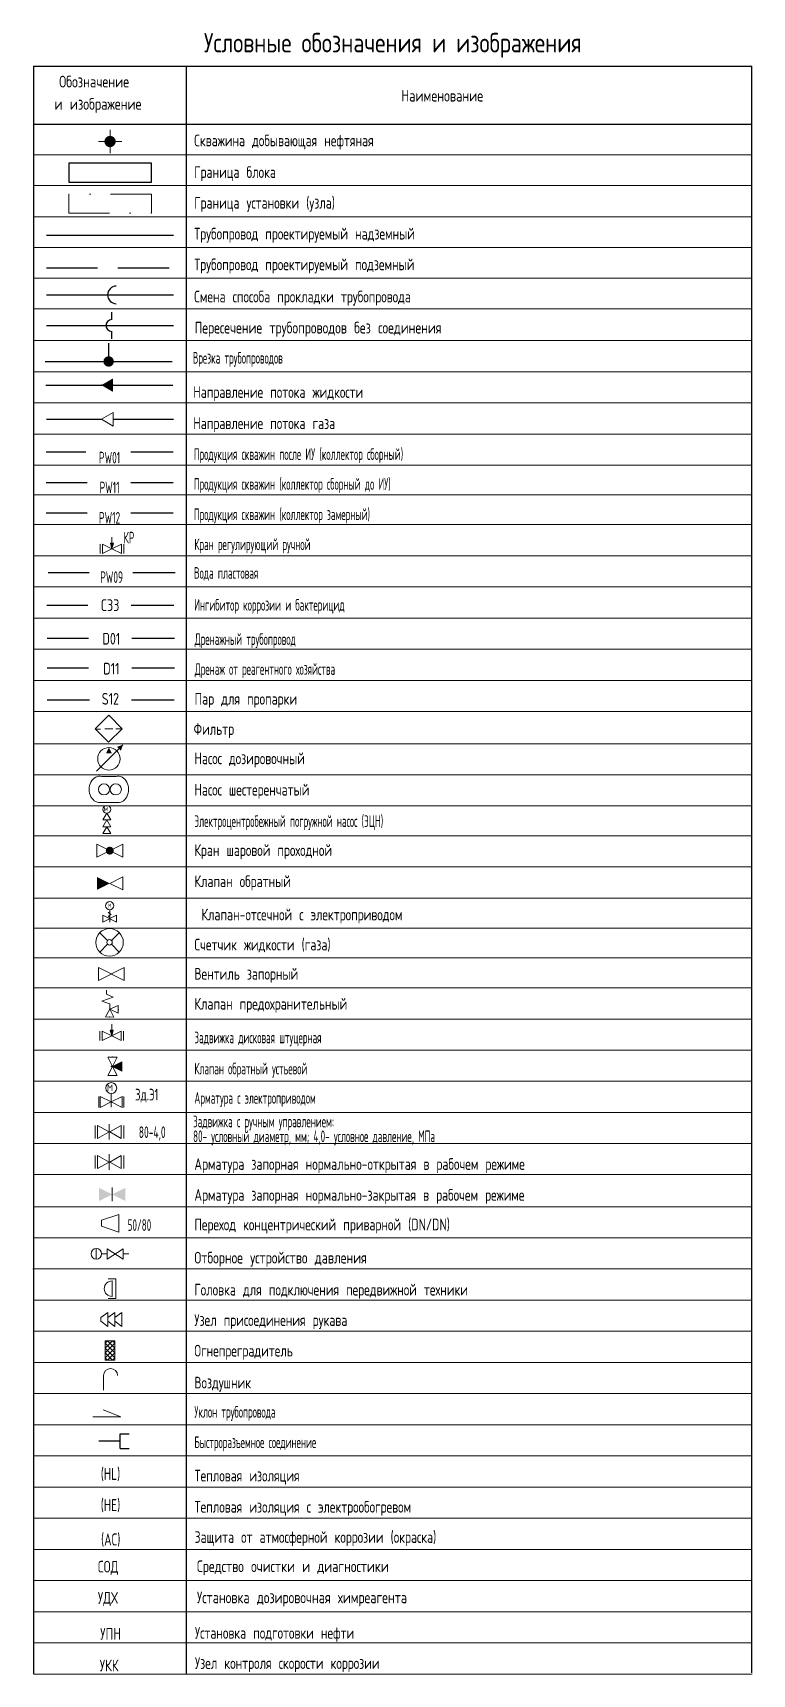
# Model space of a CAD drawing. Header units: millimetres. Extents: x -120 to 14947, y -15715 to 12770.
# Drawn here: x 1628.9 to 1813.6, y -1272.6 to -851.4 of the extents above; entities that cross this region are included whole.
import ezdxf
from ezdxf.enums import TextEntityAlignment as Align

# ---------------------------------------------------------------- set-up
doc = ezdxf.new("R2010")
doc.units = ezdxf.units.MM
doc.linetypes.add('DGN Style 3', pattern=[18.360306, 13.114504, -5.245802])
doc.linetypes.add('DGN Style 4', pattern=[20.996321, 10.491603, -5.245802, 0.013115, -5.245802])
for name, color, linetype, lineweight in [('OTP', 1, 'Continuous', 0), ('Tehnolog', 7, 'Continuous', 0), ('TO_КИПиА', 1, 'Continuous', 25), ('АТ_ЛИНСВЯЗИ_025', 5, 'Continuous', 30), ('Слой 30', 7, 'Continuous', 0)]:
    doc.layers.add(name, color=color, linetype=linetype, lineweight=lineweight)
doc.layers.add('To_dim', color=7, linetype='Continuous')
doc.styles.add('GOST 2.304', font='CS_Gost2304.shx')
doc.styles.add('Style-txt', font='txt.shx')
doc.styles.add('Гост', font='gostu.shx')

# ---------------------------------------------------------------- blocks, each defined once
blk = doc.blocks.new('SCHET')
at = {"layer": 'Tehnolog', "color": 7, "linetype": 'Continuous', "lineweight": 13}
for p, q in [((-2.49, 2.49), (-0.49, 0.49)), ((0.49, 0.49), (2.49, 2.49)), ((-2.49, -2.49), (-0.49, -0.49)), ((0.49, -0.49), (2.49, -2.49))]:
    blk.add_line(p, q, dxfattribs=at)
for radius in [3.53, 0.7]:
    blk.add_circle((0, 0), radius, dxfattribs=at)
blk = doc.blocks.new('*U60')
at = {"layer": 'Tehnolog', "color": 7, "lineweight": 13}
for p, q in [((-0.49, 2.5), (1.51, 2.5)), ((1.51, 2.5), (1.51, -2.5)), ((1.51, -2.5), (-0.49, -2.5))]:
    blk.add_line(p, q, dxfattribs=at)
at = {"layer": 'Tehnolog', "color": 7}
blk.add_line((0.51, 2), (0.51, -2), dxfattribs=at)
blk.add_arc((0.51, 0), 2, 90, 270, dxfattribs=at)
blk = doc.blocks.new('*U61')
at = {"layer": 'Tehnolog', "color": 7}
for p, q in [((-0.63, 2.5), (-1.25, 1.87)), ((0.62, 2.5), (-1.25, 0.62)), ((1.25, 1.87), (-1.25, -0.63)), ((-1.25, 1.87), (1.25, -0.63)), ((1.25, 0.62), (-1.25, -1.88)), ((-1.25, 0.62), (1.25, -1.88)), ((-0.63, 2.5), (1.25, 0.62)), ((0.62, 2.5), (1.25, 1.87)), ((-1.25, -0.63), (0.62, -2.5)), ((-1.25, -1.88), (-0.63, -2.5)), ((1.25, -0.63), (-0.63, -2.5)), ((1.25, -1.88), (0.62, -2.5))]:
    blk.add_line(p, q, dxfattribs=at)
at = {"layer": 'Tehnolog', "color": 7, "lineweight": 13}
blk.add_3dface([(-1.25, -2.5), (1.25, -2.5), (1.25, 2.5), (-1.25, 2.5)], dxfattribs=at)
blk = doc.blocks.new('CHECK')
at = {"layer": 'Tehnolog', "color": 7, "linetype": 'Continuous', "lineweight": 0}
for p, q in [((-3.35, 1.66), (-0.02, 0)), ((-3.35, -1.66), (-3.35, 1.66)), ((-0.02, 0), (-3.35, -1.66))]:
    blk.add_line(p, q, dxfattribs=at)
at = {"layer": 'Tehnolog', "color": 7, "linetype": 'Continuous', "lineweight": 0, "extrusion": (0, 0, -1)}
blk.add_solid([(0, 0), (-3.32, 1.66), (-3.32, -1.66)], dxfattribs=at)
blk = doc.blocks.new('*U63')
at = {"layer": 'Tehnolog', "color": 7, "lineweight": 13}
for p, q in [((-2.7, 0.45), (-0.9, 1.8)), ((-2.7, 0.45), (-2.7, -0.45)), ((-0.9, 1.8), (-0.9, -1.8)), ((-0.9, 0.45), (0.9, 1.8)), ((-0.9, 0.45), (-0.9, -0.45)), ((0.9, 1.8), (0.9, -1.8)), ((0.9, 0.45), (2.7, 1.8)), ((0.9, 0.45), (0.9, -0.45)), ((2.7, 1.8), (2.7, -1.8)), ((-2.7, -0.45), (-0.9, -1.8)), ((-0.9, -0.45), (0.9, -1.8)), ((0.9, -0.45), (2.7, -1.8))]:
    blk.add_line(p, q, dxfattribs=at)
blk = doc.blocks.new('PMPSHE')
at = {"layer": 'Tehnolog', "color": 7, "linetype": 'Continuous', "lineweight": 0}
for p, q in [((-2.5, 4.15), (2.1, 4.15)), ((-2.5, -4.15), (2.1, -4.15))]:
    blk.add_line(p, q, dxfattribs=at)
at = {"layer": 'Tehnolog', "color": 7, "linetype": 'Continuous', "lineweight": 0, "extrusion": (0, 0, -1)}
for centre in [(1.79, 0), (-2, 0)]:
    blk.add_circle(centre, 1.79, dxfattribs=at)
at = {"layer": 'Tehnolog', "color": 7, "linetype": 'Continuous', "lineweight": 0}
blk.add_ellipse((-3.14, 0), major_axis=(0, 4.23), ratio=0.8, start_param=6.093796, end_param=9.614167, dxfattribs=at)
at = {"layer": 'Tehnolog', "color": 7, "linetype": 'Continuous', "lineweight": 0, "extrusion": (0, 0, -1)}
blk.add_ellipse((2.74, 0), major_axis=(0, 4.23), ratio=0.8, start_param=6.093796, end_param=9.614167, dxfattribs=at)
blk = doc.blocks.new('RELF1')
at = {"layer": 'Tehnolog', "color": 7, "linetype": 'Continuous', "lineweight": 13}
for p, q in [((0, 0), (-3.33, 1.66)), ((-3.33, 1.66), (-3.33, -1.66)), ((-3.33, -1.66), (0, 0)), ((0, 0), (-1.66, -3.32)), ((1.66, -3.32), (0, 0)), ((-1.66, -3.32), (1.66, -3.32))]:
    blk.add_line(p, q, dxfattribs=at)
at = {"layer": 'Tehnolog', "color": 7, "linetype": 'Continuous', "lineweight": 13, "extrusion": (0, 0, -1), "flags": 128}
blk.add_lwpolyline([(0, 0), (0, 2.35), (-3.15, 3.41), (1.28, 5.18), (-1.38, 6.42), (-1.38, 8.11)], dxfattribs=at)
at = {"layer": 'Tehnolog', "color": 7, "linetype": 'Continuous', "lineweight": 13}
for p in [(-3.33, 0), (-3.33, 0), (0, 0), (0, -3.32), (0, -3.32)]:
    blk.add_point(p, dxfattribs=at)
blk = doc.blocks.new('BALLO')
at = {"layer": 'Tehnolog', "color": 7, "linetype": 'Continuous', "lineweight": 13}
blk.add_3dface([(-3.32, -1.66), (3.32, 1.66), (3.32, -1.66), (-3.32, 1.66)], dxfattribs=at)
blk.add_3dface([(-3.32, -1.66), (3.32, 1.66), (3.32, -1.66), (-3.32, 1.66)], dxfattribs=at)
blk = doc.blocks.new('*U67')
at = {"layer": 'Tehnolog', "linetype": 'Continuous', "lineweight": 13}
h = blk.add_hatch(color=7, dxfattribs=at)
edge = h.paths.add_edge_path()
edge.add_arc((0, 0), 1.46, 0, 360)
at = {"layer": 'Tehnolog', "color": 7, "linetype": 'Continuous', "lineweight": 0}
for p, q in [((0, -3), (0, 3)), ((-3, 0), (3, 0))]:
    blk.add_line(p, q, dxfattribs=at)
blk = doc.blocks.new('*U68')
at = {"layer": 'Tehnolog', "color": 7, "linetype": 'Continuous', "lineweight": 30}
for p, q in [((10.61, 2.44), (-10.61, 2.44)), ((-10.61, 2.44), (-10.61, -2.44)), ((10.61, -2.44), (10.61, 2.44)), ((-10.61, -2.44), (10.61, -2.44))]:
    blk.add_line(p, q, dxfattribs=at)
blk = doc.blocks.new('FLOW2')
at = {"layer": 'Tehnolog', "color": 7, "linetype": 'Continuous', "lineweight": 0}
for p in [(0, -0.01), (3.04, -0.01)]:
    blk.add_point(p, dxfattribs=at)
at = {"layer": 'Tehnolog', "color": 7, "linetype": 'Continuous', "lineweight": 0, "extrusion": (0, 0, -1)}
blk.add_solid([(0, -1.76), (0, 1.75), (-3.04, -0.01)], dxfattribs=at)
blk = doc.blocks.new('FLOW2_1')
at = {"layer": 'Tehnolog', "color": 7, "linetype": 'Continuous', "lineweight": 0}
for p in [(0, -0.01), (3.04, -0.01)]:
    blk.add_point(p, dxfattribs=at)
blk.add_3dface([(0, -1.76), (0, 1.75), (3.04, -0.01)], dxfattribs=at)
blk = doc.blocks.new('*U71')
at = {"layer": 'Tehnolog', "color": 7, "linetype": 'DGN Style 4', "lineweight": 0}
for p, q in [((10.61, 2.44), (-10.61, 2.44)), ((-10.61, 2.44), (-10.61, -2.44)), ((10.61, -2.44), (10.61, 2.44)), ((-10.61, -2.44), (10.61, -2.44))]:
    blk.add_line(p, q, dxfattribs=at)
blk = doc.blocks.new('*U72')
at = {"layer": 'Tehnolog', "color": 7, "linetype": 'Continuous', "lineweight": 0}
for p, q in [((0.04, 4.01), (-3.97, 0)), ((4.04, 0), (0.04, 4.01)), ((-2.42, -0.13), (-4.04, -0.13)), ((-3.97, 0), (0.03, -4.01)), ((1.33, -0.07), (-1.13, -0.07)), ((0.03, -4.01), (4.04, 0)), ((3.91, -0.07), (2.17, -0.07))]:
    blk.add_line(p, q, dxfattribs=at)
blk = doc.blocks.new('*U74')
at = {"color": 7, "linetype": 'Continuous', "lineweight": 13}
blk.add_line((0, -4.39), (0, 0.27), dxfattribs=at)
at = {"color": 7, "linetype": 'Continuous', "lineweight": 13, "flags": 128}
for points in [[(-3.75, -4.46), (-3.75, -0.71), (0, -2.58), (3.75, -4.46), (3.75, -0.71), (0, -2.58), (-3.75, -4.46)], [(3.75, -0.71), (3.75, -4.46), (0, -2.58), (-3.75, -4.46), (-3.75, -0.71), (0, -2.58), (3.75, -0.71)]]:
    blk.add_lwpolyline(points, close=True, dxfattribs=at)
at = {"color": 7, "linetype": 'Continuous', "lineweight": 13}
blk.add_circle((0, 2.14), 1.88, dxfattribs=at)
blk.add_3dface([(-3.75, -4.46), (-3.75, -0.71), (0, -2.58)], dxfattribs=at)
at = {"layer": 'OTP', "color": 7, "linetype": 'Continuous', "lineweight": 0, "style": 'Style-txt', "width": 0.840534}
blk.add_text('М', height=2.21, dxfattribs=at).set_placement((0.59, 2.24), align=Align.MIDDLE_RIGHT)
blk = doc.blocks.new('*U73')
at = {"color": 7, "linetype": 'Continuous', "lineweight": 13}
for p, q in [((0.56, 3.2, 0), (3.37, 3.2, 0)), ((3.37, -3.2, 0), (0.56, -3.2, 0))]:
    blk.add_line(p, q, dxfattribs=at)
at = {"color": 7, "linetype": 'Continuous', "lineweight": 13, "xscale": 0.75, "yscale": 0.75, "zscale": 0.75, "rotation": 90}
blk.add_blockref('*U74', (0.03, 0, 0), dxfattribs=at)
blk = doc.blocks.new('E1')
at = {"layer": 'Tehnolog', "linetype": 'Continuous', "lineweight": 13}
blk.add_3dface([(-4.7, -2.5), (-4.7, 2.5), (-0.37, 0)], dxfattribs=at)
blk = doc.blocks.new('E1_1')
at = {"layer": 'Tehnolog', "linetype": 'Continuous', "lineweight": 13}
blk.add_3dface([(-4.7, -2.5), (-4.7, 2.5), (-0.37, 0)], dxfattribs=at)
blk = doc.blocks.new('Z1')
at = {"layer": 'Tehnolog', "linetype": 'Continuous', "lineweight": 13}
blk.add_blockref('E1_1', (0.1, 0), dxfattribs=at)
at = {"layer": 'Tehnolog', "linetype": 'Continuous', "lineweight": 13, "rotation": 180}
blk.add_blockref('E1', (-0.4, 0), dxfattribs=at)
blk = doc.blocks.new('AT1')
at = {"layer": 'Tehnolog', "linetype": 'Continuous', "lineweight": 13, "flags": 128}
blk.add_lwpolyline([(0, 2.9), (0, -3)], dxfattribs=at)
at = {"layer": 'Tehnolog', "linetype": 'Continuous', "lineweight": 13}
blk.add_blockref('Z1', (0.1, 0), dxfattribs=at)
blk = doc.blocks.new('Y1')
at = {"layer": 'Tehnolog', "linetype": 'Continuous', "lineweight": 13}
blk.add_blockref('AT1', (15, 6.5), dxfattribs=at)
blk = doc.blocks.new('*U75')
at = {"layer": 'Tehnolog', "color": 7, "linetype": 'Continuous', "lineweight": 13}
for p, q in [((-2.72, 1.23, 0), (-2.72, -1.27, 0)), ((2.73, 1.23, 0), (2.73, -1.27, 0))]:
    blk.add_line(p, q, dxfattribs=at)
at = {"layer": 'Tehnolog', "linetype": 'Continuous', "lineweight": 13, "xscale": 0.5, "yscale": 0.5, "zscale": 0.5, "rotation": 179.9999999999999}
blk.add_blockref('Y1', (7.47, 3.23, 0), dxfattribs=at)
blk = doc.blocks.new('*U81')
at = {"color": 7, "linetype": 'Continuous', "lineweight": 13}
blk.add_line((-3.46, -1.35), (-3.46, 1.35), dxfattribs=at)
blk.add_circle((-3.46, 0), 1.35, dxfattribs=at)
at = {"layer": 'Слой 30', "color": 7, "linetype": 'Continuous', "lineweight": 13}
for p, q in [((-2.11, 0), (-0.7, 0)), ((3.45, -0.03), (4.86, -0.03))]:
    blk.add_line(p, q, dxfattribs=at)
blk.add_3dface([(-0.7, -1.35), (-0.7, 1.28), (3.45, -1.35), (3.45, 1.28)], dxfattribs=at)
blk = doc.blocks.new('*U82')
at = {"layer": 'Tehnolog', "linetype": 'Continuous', "lineweight": 0, "extrusion": (0, 0, -1)}
blk.add_hatch(color=256, dxfattribs=at).paths.add_polyline_path([(0, -1.12), (0.48, 0.68), (-0.48, 0.68), (-0.48, 0.68)])
at = {"layer": 'Tehnolog', "color": 7, "linetype": 'Continuous', "lineweight": 13}
for p, q in [((-3.75, -2.62, 0), (-3.75, 0.38, 0)), ((-3, -2.62, 0), (-3, 0.38, 0)), ((-3, 0.38, 0), (0, -1.12, 0)), ((3.75, 0.38, 0), (3.75, -2.62, 0)), ((0, -1.12, 0), (-3, -2.62, 0))]:
    blk.add_line(p, q, dxfattribs=at)
at = {"layer": 'Tehnolog', "color": 7, "linetype": 'Continuous', "lineweight": 0}
blk.add_line((0, -1.12, 0), (0, 2.61, 0), dxfattribs=at)
blk.add_3dface([(0, -1.12, 0), (-0.48, 0.68, 0), (0.48, 0.68, 0)], dxfattribs=at)
at = {"layer": 'Tehnolog', "color": 7, "linetype": 'Continuous', "lineweight": 13}
blk.add_3dface([(3, -2.62, 0), (3, 0.38, 0), (0, -1.12, 0)], dxfattribs=at)
blk = doc.blocks.new('*U83')
at = {"layer": 'Tehnolog', "color": 7, "linetype": 'Continuous', "lineweight": 13}
for p, q in [((-0.59, 0, 0), (-1.78, -2.37, 0)), ((0.59, -2.37, 0), (-1.78, -2.37, 0)), ((0.59, -2.37, 0), (-0.59, 0, 0))]:
    blk.add_line(p, q, dxfattribs=at)
at = {"layer": 'Tehnolog', "color": 7, "linetype": 'Continuous', "lineweight": 0}
for p in [(-0.59, 2.37, 0), (-0.92, 0, 0)]:
    blk.add_point(p, dxfattribs=at)
at = {"layer": 'Tehnolog', "color": 7, "linetype": 'Continuous', "lineweight": 13, "extrusion": (0, 0, -1)}
blk.add_solid([(-1.78, 1.18, 0), (-1.78, -1.19, 0), (0.59, 0, 0)], dxfattribs=at)
at = {"layer": 'Tehnolog', "color": 7, "linetype": 'Continuous', "lineweight": 13}
for points in [[(0.59, 2.37, 0), (-1.78, 2.37, 0), (-0.59, 0, 0)], [(1.78, 1.18, 0), (1.78, -1.19, 0), (-0.59, 0, 0)]]:
    blk.add_3dface(points, dxfattribs=at)
blk = doc.blocks.new('*U84')
at = {"layer": 'Tehnolog', "linetype": 'Continuous', "lineweight": 30}
blk.add_line((1.56, 2.5, 0), (1.56, -2.5, 0), dxfattribs=at)
at = {"layer": 'АТ_ЛИНСВЯЗИ_025', "color": 7, "lineweight": 30}
for p, q in [((1.56, 2.5, 0), (-1.56, 2.5, 0)), ((1.56, -2.5, 0), (-1.56, -2.5, 0))]:
    blk.add_line(p, q, dxfattribs=at)
blk = doc.blocks.new('A$C69717E5E')
at = {"color": 0, "linetype": 'ByBlock', "lineweight": -2}
for p, q in [((0, 3.5), (7, 0)), ((7, 3.5), (0, 0)), ((0, 0), (0, 3.5)), ((3.5, 3.5), (3.5, 6.3)), ((3.5, 0), (3.5, 3.5)), ((7, 0), (7, 3.5))]:
    blk.add_line(p, q, dxfattribs=at)
blk.add_circle((3.5, 8.4), 2.1, dxfattribs=at)
at = {"layer": 'TO_КИПиА', "color": 7, "lineweight": 9, "ltscale": 10}
for p, q in [((3.5, 5.28), (2.74, 4.84)), ((2.74, 4.84), (4.26, 3.91)), ((4.26, 3.91), (2.74, 3.03)), ((2.74, 3.03), (3.5, 2.57))]:
    blk.add_line(p, q, dxfattribs=at)
at = {"color": 0, "style": 'GOST 2.304', "width": 0.8}
blk.add_text('М', height=2.1, dxfattribs=at).set_placement((3.5, 8.4), align=Align.MIDDLE_CENTER)

msp = doc.modelspace()

# ---------------------------------------------------------------- hatches: boundary and pattern name
at = {"linetype": 'Continuous', "lineweight": 0}
h = msp.add_hatch(color=7, dxfattribs=at)
edge = h.paths.add_edge_path()
edge.add_arc((1648.65, -1061.26), 1.02, 0, 360)
at = {"layer": 'Tehnolog', "linetype": 'DGN Style 3', "lineweight": 0}
h = msp.add_hatch(color=7, dxfattribs=at)
edge = h.paths.add_edge_path()
edge.add_arc((1648.36, -935.71), 1.35, 0, 360)

# ---------------------------------------------------------------- linework, layer by layer
at = {"color": 7, "linetype": 'Continuous', "lineweight": 30}
for p, q in [((1649.17, -924.98), (1649.17, -923.07)), ((1649.17, -929.89), (1649.17, -927.98))]:
    msp.add_line(p, q, dxfattribs=at)
msp.add_arc((1649.17, -926.48), 1.5, 90, 270, dxfattribs=at)
at = {"layer": 'OTP', "color": 7, "linetype": 'Continuous', "lineweight": 30}
msp.add_line((1632.4, -926.48), (1665.04, -926.48), dxfattribs=at)
at = {"layer": 'Tehnolog', "color": 7, "linetype": 'Continuous', "lineweight": 30}
for p, q in [((1629.1, -859.93), (1813.56, -859.93)), ((1629.11, -1272.61), (1629.11, -859.93)), ((1668.33, -1272.61), (1668.33, -859.93)), ((1813.56, -1272.3), (1813.56, -859.93)), ((1629.1, -874.82), (1813.56, -874.82)), ((1632.4, -903.31), (1665.04, -903.31)), ((1632.4, -918.63), (1648.07, -918.63)), ((1648.07, -918.63), (1665.04, -918.63)), ((1648.41, -935.71), (1648.41, -931)), ((1632.05, -935.71), (1664.68, -935.71)), ((1632.25, -941.8), (1647.91, -941.8)), ((1647.91, -941.8), (1664.88, -941.8)), ((1632.4, -950.56), (1646.53, -950.56)), ((1649.57, -950.56), (1665.04, -950.56)), ((1632.29, -958.88), (1642.53, -958.88)), ((1654.03, -958.88), (1664.92, -958.88)), ((1632.29, -966.73), (1642.81, -966.73)), ((1654.03, -966.73), (1664.92, -966.73)), ((1632.29, -974.6), (1642.81, -974.6)), ((1654.03, -974.6), (1664.92, -974.6)), ((1632.8, -989.84), (1643.32, -989.84)), ((1654.54, -989.84), (1665.44, -989.84)), ((1651.28, -1212.84, -0.93), (1645.86, -1212.84, -0.93))]:
    msp.add_line(p, q, dxfattribs=at)
at = {"layer": 'Tehnolog', "color": 7, "linetype": 'Continuous', "lineweight": 0}
for p, q in [((1629.1, -882.66), (1813.56, -882.66)), ((1629.1, -890.51), (1813.56, -890.51)), ((1629.1, -898.55), (1813.56, -898.55)), ((1629.09, -906.48), (1813.55, -906.48)), ((1629.09, -914.33), (1813.55, -914.33)), ((1629.09, -922.2), (1813.55, -922.2)), ((1629.09, -930.33), (1813.55, -930.33)), ((1629.09, -938.33), (1813.55, -938.33)), ((1629.09, -946.33), (1813.55, -946.33)), ((1629.09, -954.33), (1813.55, -954.33)), ((1629.09, -962.33), (1813.55, -962.33)), ((1629.09, -969.98), (1813.55, -969.98)), ((1629.1, -977.58), (1813.56, -977.58)), ((1629.11, -977.58), (1813.57, -977.58)), ((1629.11, -977.58), (1813.56, -977.58)), ((1629.11, -985.61), (1813.57, -985.61)), ((1629.11, -993.58), (1813.57, -993.58)), ((1629.11, -1001.55), (1813.57, -1001.55)), ((1629.15, -1009.58), (1813.62, -1009.58)), ((1629.06, -1017.55), (1813.53, -1017.55)), ((1629.06, -1025.52), (1813.53, -1025.52)), ((1628.98, -1033.81), (1813.44, -1033.81)), ((1652.02, -1034.12), (1645.26, -1040.87)), ((1628.98, -1041.78), (1813.44, -1041.78)), ((1628.89, -1049.75), (1813.35, -1049.75)), ((1646.9, -1053.38), (1647.9, -1051.65)), ((1648.9, -1053.38), (1647.9, -1051.65)), ((1648.9, -1053.38), (1646.9, -1053.38)), ((1646.9, -1055.12), (1647.9, -1053.38)), ((1648.9, -1055.12), (1646.9, -1055.12)), ((1646.9, -1056.85), (1647.9, -1055.12)), ((1648.9, -1056.85), (1646.9, -1056.85)), ((1648.9, -1055.12), (1647.9, -1053.38)), ((1648.9, -1056.85), (1647.9, -1055.12)), ((1629.11, -1057.44), (1813.57, -1057.44)), ((1629.14, -1057.44), (1813.61, -1057.44)), ((1629.14, -1065.44), (1813.61, -1065.44)), ((1629.14, -1073.44), (1813.61, -1073.44)), ((1629.1, -1081.11), (1813.56, -1081.11)), ((1629.14, -1081.11), (1813.61, -1081.11)), ((1629.1, -1088.76), (1813.56, -1088.76)), ((1629.1, -1096.44), (1813.56, -1096.44)), ((1629.11, -1104.47), (1813.57, -1104.47)), ((1629.11, -1112.44), (1813.57, -1112.44)), ((1629.11, -1120.41), (1813.57, -1120.41)), ((1629.15, -1128.44), (1813.62, -1128.44)), ((1629.06, -1136.41), (1813.53, -1136.41)), ((1629.06, -1144.39), (1813.53, -1144.39)), ((1628.98, -1152.67), (1813.44, -1152.67)), ((1628.98, -1160.64), (1813.44, -1160.64)), ((1628.89, -1168.61), (1813.35, -1168.61)), ((1629.14, -1168.61), (1813.61, -1168.61)), ((1629.14, -1176.61), (1813.61, -1176.61)), ((1629.14, -1184.61), (1813.61, -1184.61)), ((1629.14, -1192.61), (1813.61, -1192.61)), ((1629.14, -1200.61), (1813.61, -1200.61)), ((1629.14, -1208.61), (1813.61, -1208.61)), ((1629.14, -1216.61), (1813.61, -1216.61)), ((1629.14, -1224.61), (1813.61, -1224.61)), ((1629.14, -1232.61), (1813.61, -1232.61)), ((1629.14, -1240.61), (1813.61, -1240.61)), ((1629.14, -1248.61), (1813.61, -1248.61)), ((1629.14, -1256.61), (1813.61, -1256.61)), ((1629.11, -1264.61), (1813.61, -1264.61)), ((1629.11, -1272.61), (1813.61, -1272.61))]:
    msp.add_line(p, q, dxfattribs=at)
at = {"layer": 'Tehnolog', "color": 7, "linetype": 'DGN Style 3', "lineweight": 30}
msp.add_line((1632.4, -911.68), (1665.04, -911.68), dxfattribs=at)
at = {"layer": 'Tehnolog', "color": 6, "linetype": 'Continuous', "lineweight": 30}
for p, q in [((1632.46, -998.29), (1642.99, -998.29)), ((1654.16, -998.29), (1665.1, -998.29))]:
    msp.add_line(p, q, dxfattribs=at)
at = {"layer": 'Tehnolog', "color": 52, "linetype": 'Continuous', "lineweight": 30}
for p, q in [((1632.6, -1006.7), (1643.18, -1006.7)), ((1654.3, -1006.7), (1665.23, -1006.7)), ((1632.61, -1014.38), (1643.19, -1014.38)), ((1654.31, -1014.38), (1665.24, -1014.38))]:
    msp.add_line(p, q, dxfattribs=at)
at = {"layer": 'Tehnolog', "color": 30, "linetype": 'Continuous', "lineweight": 30}
for p, q in [((1632.55, -1022.57), (1643.41, -1022.57)), ((1654.25, -1022.57), (1665.19, -1022.57))]:
    msp.add_line(p, q, dxfattribs=at)
at = {"layer": 'Tehnolog', "color": 7, "linetype": 'Continuous', "lineweight": 13}
for p, q in [((1649.28, -1147.72), (1649.28, -1151.25)), ((1646.52, -1156.1), (1651.02, -1154.63)), ((1646.52, -1156.1), (1646.52, -1157.67)), ((1646.52, -1157.67), (1651.02, -1159.13)), ((1651.02, -1154.63), (1651.02, -1159.13)), ((1647.05, -1195.98), (1647.05, -1199.7))]:
    msp.add_line(p, q, dxfattribs=at)
at = {"layer": 'Tehnolog', "color": 7, "linetype": 'Continuous', "lineweight": 0, "flags": 128}
msp.add_lwpolyline([(1644.33, -1206.6), (1651.48, -1206.6), (1646.95, -1204.8)], dxfattribs=at)
at = {"layer": 'Tehnolog', "color": 7, "linetype": 'Continuous', "lineweight": 0}
msp.add_circle((1647.9, -1050.65), 1, dxfattribs=at)
at = {"layer": 'Tehnolog', "color": 7, "linetype": 'Continuous', "lineweight": 30}
for start, end in [(90, 180), (180, 270)]:
    msp.add_arc((1650.32, -918.63), 2.25, start, end, dxfattribs=at)
at = {"layer": 'Tehnolog', "color": 7, "linetype": 'Continuous', "lineweight": 0}
msp.add_arc((1648.44, -1037.7), 2.89, 0, 360, dxfattribs=at)
at = {"layer": 'Tehnolog', "color": 7, "linetype": 'Continuous', "lineweight": 13}
msp.add_arc((1648.86, -1195.98), 1.81, 0, 180, dxfattribs=at)
at = {"layer": 'Tehnolog', "color": 7, "linetype": 'Continuous', "lineweight": 0}
for points in [[(1648.44, -1034.8), (1649.16, -1036.25), (1647.72, -1036.25)], [(1652.02, -1034.12), (1651.51, -1035.65), (1650.49, -1034.63)]]:
    msp.add_solid(points, dxfattribs=at)
at = {"layer": 'Tehnolog', "color": 7, "linetype": 'Continuous', "lineweight": 13}
msp.add_solid([(1645.9, -1151.16), (1652.66, -1147.81), (1645.9, -1147.81), (1652.66, -1151.16)], dxfattribs=at)
at = {"layer": 'Tehnolog', "color": 7, "linetype": 'Continuous', "lineweight": 0}
msp.add_3dface([(1651.97, -1062.92), (1645.33, -1059.6), (1645.33, -1062.92), (1651.97, -1059.6)], dxfattribs=at)
msp.add_3dface([(1651.97, -1062.92), (1645.33, -1059.6), (1645.33, -1062.92), (1651.97, -1059.6)], dxfattribs=at)

# ---------------------------------------------------------------- block references
at = {"color": 7, "linetype": 'Continuous', "lineweight": 13, "rotation": 270}
msp.add_blockref('*U73', (1649.03, -1123.77, -1.36), dxfattribs=at)
at = {"layer": 'Tehnolog', "color": 7, "linetype": 'Continuous', "lineweight": 13}
msp.add_blockref('*U67', (1648.72, -879.26), dxfattribs=at)
at = {"layer": 'Tehnolog', "color": 7, "linetype": 'Continuous', "lineweight": 30}
msp.add_blockref('*U68', (1648.72, -887.27), dxfattribs=at)
at = {"layer": 'Tehnolog', "color": 7, "linetype": 'DGN Style 4', "lineweight": 0}
msp.add_blockref('*U71', (1648.72, -895.23), dxfattribs=at)
at = {"layer": 'Tehnolog', "color": 7, "linetype": 'Continuous', "lineweight": 0}
for name, p, xscale, yscale, rotation in [('FLOW2', (1649.51, -941.8), 0.9966, 0.9966, 180.0000008537736), ('FLOW2_1', (1649.56, -950.57), 0.9966, 0.9966, 180.0000008537736), ('CHECK', (1648.66, -1069.67), 0.9966000000000002, 0.9966000000000002, 180)]:
    msp.add_blockref(name, p, dxfattribs=dict(at, xscale=xscale, yscale=yscale, rotation=rotation))
at = {"layer": 'Tehnolog', "color": 7, "linetype": 'Continuous', "lineweight": 13, "xscale": 0.81, "yscale": 0.81, "zscale": 0.81}
for p in [(1649.22, -982.9, 0.14), (1649.16, -1107.89, -1.36)]:
    msp.add_blockref('*U82', p, dxfattribs=at)
at = {"layer": 'Tehnolog', "color": 7, "linetype": 'Continuous', "lineweight": 0, "xscale": 0.8570503514334279, "yscale": 0.8574050292574582}
msp.add_blockref('*U72', (1648.34, -1029.96), dxfattribs=at)
at = {"layer": 'Tehnolog', "color": 7, "linetype": 'Continuous', "lineweight": 0, "extrusion": (0, 0, -1), "xscale": 0.8, "yscale": 0.8, "rotation": 180}
msp.add_blockref('PMPSHE', (-1648.59, -1045.54), dxfattribs=at)
at = {"layer": 'Tehnolog', "color": 7, "linetype": 'Continuous', "lineweight": 13, "rotation": 180}
msp.add_blockref('SCHET', (1648.6, -1084.8), dxfattribs=at)
at = {"layer": 'Tehnolog', "color": 7, "linetype": 'Continuous', "lineweight": 13, "xscale": 0.9966000000000002, "yscale": 0.9966000000000002, "rotation": 180}
msp.add_blockref('BALLO', (1649.04, -1092.91), dxfattribs=at)
at = {"layer": 'Tehnolog', "color": 7, "linetype": 'Continuous', "lineweight": 13, "extrusion": (0, 0, -1), "xscale": 0.6529632390586665, "yscale": 0.6019705796634824, "rotation": 0.6354292790271314}
msp.add_blockref('RELF1', (-1648.66, -1101.96), dxfattribs=at)
at = {"layer": 'Tehnolog', "color": 7, "linetype": 'Continuous', "lineweight": 0}
msp.add_blockref('*U83', (1649.97, -1116.62, -1.36), dxfattribs=at)
at = {"layer": 'Tehnolog', "linetype": 'Continuous', "lineweight": 13, "xscale": 1.35, "yscale": 1.35, "zscale": 1.35}
for p in [(1648.55, -1133.43, -1.36), (1648.55, -1141.16, -1.36)]:
    msp.add_blockref('*U75', p, dxfattribs=at)
at = {"layer": 'Tehnolog', "color": 7, "lineweight": 13}
for name, p in [('*U60', (1648.73, -1173.68)), ('*U63', (1649.07, -1181.56)), ('*U61', (1648.74, -1189.53))]:
    msp.add_blockref(name, p, dxfattribs=at)
at = {"layer": 'Tehnolog', "linetype": 'Continuous', "lineweight": 30, "xscale": 0.75, "yscale": 0.75, "zscale": 0.75, "rotation": 180}
msp.add_blockref('*U84', (1652.45, -1212.84, -0.93), dxfattribs=at)
at = {"layer": 'To_dim', "lineweight": 13, "xscale": 0.5, "yscale": 0.5, "zscale": 0.5}
msp.add_blockref('A$C69717E5E', (1646.89, -1079.59), dxfattribs=at)
at = {"layer": 'Слой 30', "color": 7, "linetype": 'Continuous', "lineweight": 13}
msp.add_blockref('*U81', (1648.65, -1164.73, 5.44), dxfattribs=at)

# ---------------------------------------------------------------- texts
at = {"color": 7, "linetype": 'Continuous', "lineweight": 0, "char_height": 3, "attachment_point": 7, "line_spacing_factor": 0.76, "style": 'Style-txt'}
for s, insert in [('\\H1x;\\W0.72;СОД', (1645.59, -1247.14, 5.44)), ('{\\W0.72;УДХ}', (1645.59, -1255.14, 5.44)), ('\\H1x;\\W0.72;УКК', (1646.08, -1271.9))]:
    msp.add_mtext(s, dxfattribs=dict(at, insert=insert))
at = {"color": 7, "linetype": 'Continuous', "lineweight": 0, "char_height": 3, "attachment_point": 7, "style": 'Style-txt'}
for s, insert in [('\\H1x;\\W0.72;Средство очистки и диагностики', (1671.03, -1247.23, 5.44)), ('{\\W0.72;Установка дозировочная химреагента}', (1671.03, -1255.23, 5.44)), ('\\H1x;\\W0.7;Узел контроля скорости коррозии', (1670.53, -1272.09))]:
    msp.add_mtext(s, dxfattribs=dict(at, insert=insert))
at = {"layer": 'OTP', "color": 7, "linetype": 'Continuous', "lineweight": 0, "insert": (1670.42, -929.35), "char_height": 3, "attachment_point": 7, "style": 'Style-txt'}
msp.add_mtext('\\H1x;\\W0.72;Пересечение трубопроводов без соединения^J', dxfattribs=at)
at = {"layer": 'Tehnolog', "color": 7, "linetype": 'Continuous', "lineweight": 0, "style": 'Гост'}
msp.add_text('Условные обозначения и изображения', height=5, dxfattribs=at).set_placement((1721.33, -853.9), align=Align.MIDDLE_CENTER)
at = {"layer": 'Tehnolog', "color": 7, "linetype": 'Continuous', "lineweight": 0, "style": 'Style-txt'}
for s, height, width, p in [(' Обозначение', 3.0039, 0.73334, (1633.77, -865.39)), ('Наименование', 3.0039, 0.73334, (1723.49, -869)), ('и изображение', 3.0039, 0.73334, (1634.46, -871.11)), ('Отборное устройство давления', 3, 0.72, (1670.38, -1167.22)), ('УПН', 3, 0.72, (1646.19, -1263.76))]:
    msp.add_text(s, height=height, dxfattribs=dict(at, width=width)).set_placement(p)
for s, width, p in [('Скважина добывающая нефтяная', 0.7, (1670.33, -878.99)), ('Граница блока', 0.7, (1670.33, -887.11)), ('Граница установки (узла) ', 0.7, (1670.33, -894.99)), ('Трубопровод проектируемый надземный', 0.7, (1670.33, -902.92)), ('Трубопровод проектируемый подземный', 0.7, (1670.33, -910.8)), ('Смена способа прокладки трубопровода', 0.7, (1670.33, -919.05)), ('Направление потока жидкости', 0.7, (1670.08, -943.56)), ('Направление потока газа', 0.7, (1670.08, -951.56)), ('Пар для пропарки', 0.7, (1670.43, -1022.29)), ('Фильтр', 0.7, (1670.18, -1030.05)), ('Насос дозировочный', 0.7, (1670.38, -1037.58)), ('Насос шестеренчатый', 0.7, (1670.38, -1045.62)), ('Кран шаровой проходной', 0.7, (1670.38, -1061.13)), ('Клапан обратный', 0.7, (1670.38, -1069.12)), (' Клапан-отсечной с электроприводом', 0.7, (1670.37, -1077.65)), ('Счетчик жидкости (газа)', 0.7, (1670.38, -1085.37)), ('Вентиль запорный', 0.7, (1670.38, -1092.87)), ('Клапан предохранительный', 0.7, (1670.38, -1100.56)), ('Зд.Э1', 0.633333, (1655.17, -1123.87)), ('Переход концентрический приварной (DN/DN)', 0.7, (1670.38, -1157.21)), ('Головка для подключения передвижной техники', 0.7, (1670.37, -1173.93)), ('Узел присоединения рукава ', 0.7, (1670.37, -1181.74)), ('Огнепреградитель', 0.7, (1670.37, -1189.59)), ('Воздушник', 0.7, (1670.37, -1197.79)), ('Тепловая изоляция', 0.7, (1670.43, -1221.66)), ('Тепловая изоляция с электрообогревом', 0.7, (1670.43, -1229.66)), ('Защита от атмосферной коррозии (окраска)', 0.7, (1670.43, -1237.42)), ('Установка подготовки нефти', 0.7, (1670.52, -1262.01))]:
    msp.add_text(s, height=3, dxfattribs=dict(at, width=width)).set_placement(p, align=Align.MIDDLE_LEFT)
at = {"layer": 'Tehnolog', "color": 7, "linetype": 'Continuous', "lineweight": 0, "style": 'Style-txt', "width": 0.72}
for s, p in [('C33', (1648.72, -999.75)), ('D01', (1649.04, -1008.37)), ('D11', (1649.05, -1016.05)), ('S12', (1648.82, -1023.79))]:
    msp.add_text(s, height=3, dxfattribs=at).set_placement(p, align=Align.CENTER)
msp.add_text('м', height=1.5, dxfattribs=at).set_placement((1648.26, -1051.15), align=Align.RIGHT)
at = {"layer": 'Tehnolog', "color": 7, "linetype": 'Continuous', "lineweight": 0, "style": 'Style-txt', "width": 0.7}
for s, p in [('Арматура запорная нормально-открытая в рабочем режиме', (1670.38, -1141.68)), ('Арматура запорная нормально-закрытая в рабочем режиме ', (1670.38, -1149.61))]:
    msp.add_text(s, height=3, rotation=360, dxfattribs=at).set_placement(p, align=Align.MIDDLE_LEFT)
at = {"layer": 'Tehnolog', "color": 7, "linetype": 'Continuous', "lineweight": 0, "style": 'Style-txt', "width": 0.664138}
for s, p in [('(HL)', (1648.84, -1221.21)), ('(HЕ)', (1648.84, -1229.21)), ('(АС)', (1648.89, -1238.04))]:
    msp.add_text(s, height=3.098, dxfattribs=at).set_placement(p, align=Align.MIDDLE_CENTER)
at = {"layer": 'Tehnolog', "color": 7, "linetype": 'Continuous', "lineweight": 0, "style": 'GOST 2.304'}
for s, insert, char_height, attachment_point, line_spacing_factor in [('\\H1x;\\W0.7;Врезка трубопроводов ', (1669.97, -935.18), 3, 4, 0.76), ('\\H1x;\\W0.72;PW01^J', (1648.6, -961.9), 3, 8, 0.6), ('\\H1x;\\W0.7;Продукция скважин после ИУ (коллектор сборный)^J', (1670.21, -959.9), 3, 4, 0.6), ('\\H1x;\\W0.72;PW11^J', (1648.6, -969.55), 3, 8, 0.6), ('\\H1x;\\W0.7;Продукция скважин (коллектор сборный до ИУ)^J', (1670.21, -967.55), 3, 4, 0.6), ('\\H1x;\\W0.72;PW12', (1648.61, -977.34), 3, 8, 0.6), ('\\H1x;\\W0.7;Продукция скважин (коллектор замерный)^J', (1670.22, -975.34), 3, 4, 0.6), ('{\\W0.72;КР}', (1653.58, -982.43), 3, 8, 0.6), ('{\\W0.7;Кран регулирующий ручной}', (1670.38, -983.04, 1.5), 3, 4, 0.6), ('{\\W0.72;PW09}', (1649.12, -992.57), 3, 8, 0.6), ('{\\W0.7;Вода пластовая}', (1670.29, -990.22), 3, 4, 0.6), ('\\H1x;\\W0.7;Ингибитор коррозии и бактерицид', (1670.33, -998.58), 3, 4, 0.6), ('\\H1x;\\W0.7;Дренажный трубопровод', (1670.48, -1007.37), 3, 4, 0.76), ('\\H1x;\\W0.7;Дренаж от реагентного хозяйства', (1670.49, -1015.05), 3, 4, 0.76), ('\\H1x;\\W0.7;Электроцентробежный погружной насос (ЭЦН)', (1670.38, -1054.09), 3, 4, 0.76), ('\\H1x;\\W0.7;Задвижка дисковая штуцерная', (1670.38, -1109.61), 3, 4, 0.6), ('\\H1x;\\W0.7;Клапан обратный устьевой', (1670.38, -1117.59), 3, 4, 0.6), ('\\H1x;\\W0.7;Арматура с электроприводом ', (1670.38, -1125.11), 3, 4, 0.76), ('{\\W0.73334;80-4,0}', (1659.55, -1133.86, -5.44), 2.9898, 5, 0.6), ('{\\W0.7;Задвижка с ручным управлением:\\P80- условный диаметр, мм; 4,0- условное давление, МПа}', (1670.04, -1133.07), 3, 4, 0.76), ('\\H1x;\\W0.7;Уклон трубопровода^J', (1670.38, -1205.69), 3, 4, 0.76), ('\\H1x;\\W0.7;Быстроразъемное соединение', (1670.38, -1213.49), 3, 4, 0.76)]:
    msp.add_mtext(s, dxfattribs=dict(at, insert=insert, char_height=char_height, attachment_point=attachment_point, line_spacing_factor=line_spacing_factor))
at = {"layer": 'Tehnolog', "color": 7, "linetype": 'DGN Style 4', "lineweight": 0, "insert": (1653.25, -1157.35), "char_height": 3, "attachment_point": 4, "line_spacing_factor": 0.6, "style": 'GOST 2.304'}
msp.add_mtext('\\H1x;\\W0.7;50/80\\P', dxfattribs=at)

doc.saveas('drawing.dxf')
